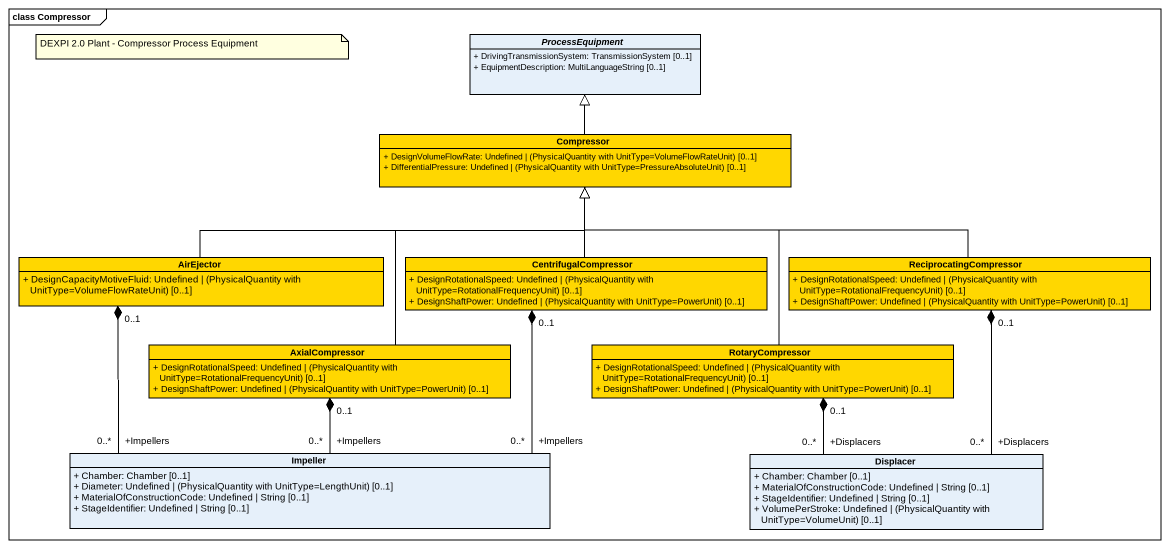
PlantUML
@startuml
mainframe class Compressor
hide circle
hide empty members
skinparam classAttributeIconSize 0
abstract class ProcessEquipment {
  + DrivingTransmissionSystem: TransmissionSystem [0..1]
  + EquipmentDescription: MultiLanguageString [0..1]
}
class Compressor #FFD700 {
  {field} + DesignVolumeFlowRate: Undefined | (PhysicalQuantity with UnitType=VolumeFlowRateUnit) [0..1]
  {field} + DifferentialPressure: Undefined | (PhysicalQuantity with UnitType=PressureAbsoluteUnit) [0..1]
}
class AirEjector #FFD700 {
  {field} + DesignCapacityMotiveFluid: Undefined | (PhysicalQuantity with UnitType=VolumeFlowRateUnit) [0..1]
}
class CentrifugalCompressor #FFD700 {
  {field} + DesignRotationalSpeed: Undefined | (PhysicalQuantity with UnitType=RotationalFrequencyUnit) [0..1]
  {field} + DesignShaftPower: Undefined | (PhysicalQuantity with UnitType=PowerUnit) [0..1]
}
class ReciprocatingCompressor #FFD700 {
  {field} + DesignRotationalSpeed: Undefined | (PhysicalQuantity with UnitType=RotationalFrequencyUnit) [0..1]
  {field} + DesignShaftPower: Undefined | (PhysicalQuantity with UnitType=PowerUnit) [0..1]
}
class AxialCompressor #FFD700 {
  {field} + DesignRotationalSpeed: Undefined | (PhysicalQuantity with UnitType=RotationalFrequencyUnit) [0..1]
  {field} + DesignShaftPower: Undefined | (PhysicalQuantity with UnitType=PowerUnit) [0..1]
}
class RotaryCompressor #FFD700 {
  {field} + DesignRotationalSpeed: Undefined | (PhysicalQuantity with UnitType=RotationalFrequencyUnit) [0..1]
  {field} + DesignShaftPower: Undefined | (PhysicalQuantity with UnitType=PowerUnit) [0..1]
}
class Impeller {
  + Chamber: Chamber [0..1]
  {field} + Diameter: Undefined | (PhysicalQuantity with UnitType=LengthUnit) [0..1]
  + MaterialOfConstructionCode: Undefined | String [0..1]
  + StageIdentifier: Undefined | String [0..1]
}
class Displacer {
  + Chamber: Chamber [0..1]
  + MaterialOfConstructionCode: Undefined | String [0..1]
  + StageIdentifier: Undefined | String [0..1]
  {field} + VolumePerStroke: Undefined | (PhysicalQuantity with UnitType=VolumeUnit) [0..1]
}
Compressor -up-|> ProcessEquipment
AirEjector -right-|> Compressor
AirEjector "0..1" *-- "+Impellers\n0..*" Impeller
CentrifugalCompressor -up-|> Compressor
CentrifugalCompressor "0..1" *-- "+Impellers\n0..*" Impeller
ReciprocatingCompressor -left-|> Compressor
ReciprocatingCompressor "0..1" *-- "+Displacers\n0..*" Displacer
AxialCompressor -up-|> Compressor
AxialCompressor "0..1" *-- "+Impellers\n0..*" Impeller
RotaryCompressor -up-|> Compressor
RotaryCompressor "0..1" *-- "+Displacers\n0..*" Displacer
note as N1
  DEXPI 2.0 Plant - Compressor Process Equipment
end note
@enduml
